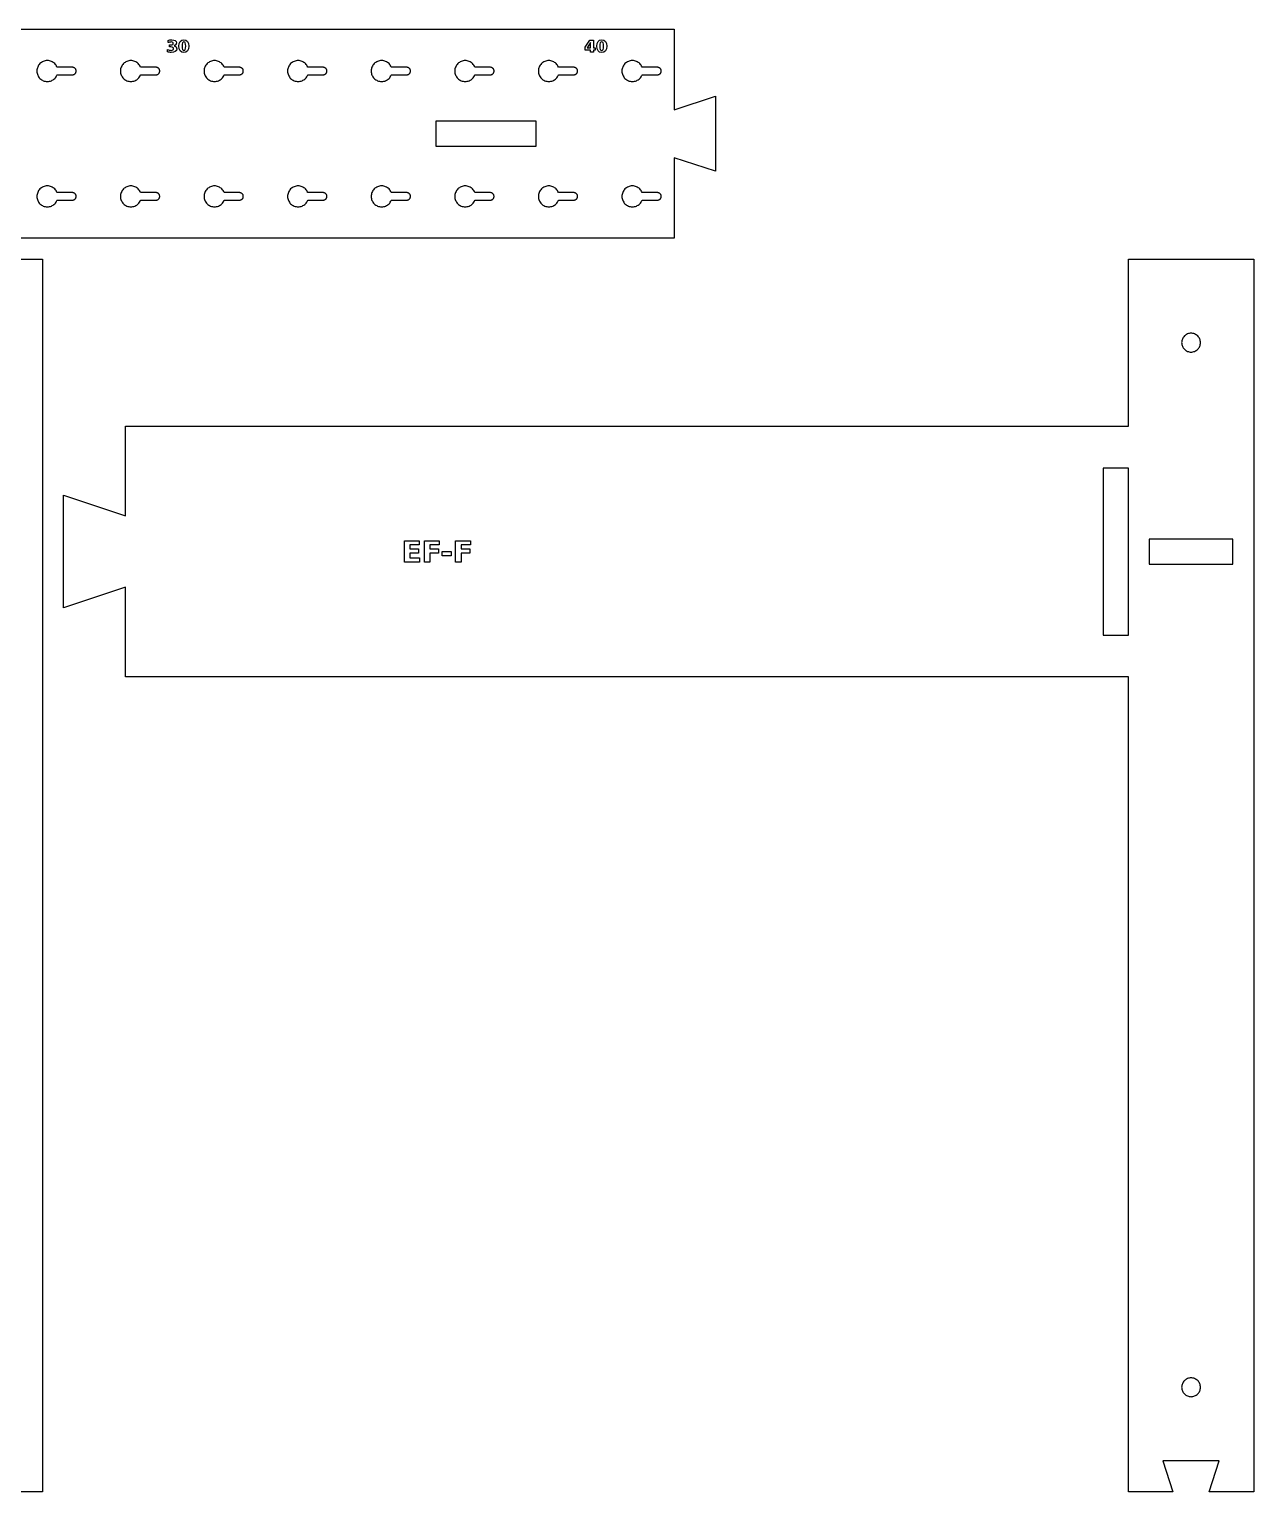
# Model space of a CAD drawing. Header units: millimetres. Extents: x 12 to 587, y 12 to 362.
# Drawn here: x 294.2 to 587.2, y 12.5 to 362.5 of the extents above; entities that cross this region are included whole.
import ezdxf

# ---------------------------------------------------------------- set-up
doc = ezdxf.new("R2010")
doc.units = ezdxf.units.MM
doc.layers.add('CUT', color=1, linetype='Continuous')
doc.layers.add('ENGRAVE', color=5, linetype='Continuous')

msp = doc.modelspace()

# ---------------------------------------------------------------- linework, layer by layer
at = {"layer": 'CUT', "color": 1}
for points in [[(18.5, 362.5), (448.5, 362.5), (448.5, 343.24), (458.4, 346.5), (458.4, 328.5), (448.5, 331.76), (448.5, 312.5), (18.5, 312.5), (18.5, 317.5), (12.5, 317.5), (12.5, 357.5), (18.5, 357.5)], [(300.43, 350.91), (300.58, 351.11), (300.7, 351.32), (300.81, 351.54), (300.83, 351.6), (304.5, 351.6), (304.59, 351.6), (304.68, 351.62), (304.76, 351.64), (304.84, 351.67), (304.92, 351.71), (305, 351.75), (305.07, 351.8), (305.14, 351.86), (305.2, 351.93), (305.25, 352), (305.29, 352.08), (305.33, 352.16), (305.36, 352.24), (305.38, 352.32), (305.4, 352.41), (305.4, 352.5), (305.4, 352.59), (305.38, 352.68), (305.36, 352.76), (305.33, 352.84), (305.29, 352.92), (305.25, 353), (305.2, 353.07), (305.14, 353.14), (305.07, 353.2), (305, 353.25), (304.92, 353.29), (304.84, 353.33), (304.76, 353.36), (304.68, 353.38), (304.59, 353.4), (304.5, 353.4), (300.83, 353.4), (300.81, 353.46), (300.7, 353.68), (300.58, 353.89), (300.43, 354.09), (300.27, 354.27), (300.09, 354.43), (299.89, 354.58), (299.68, 354.7), (299.46, 354.81), (299.23, 354.89), (298.99, 354.95), (298.75, 354.99), (298.5, 355), (298.25, 354.99), (298.01, 354.95), (297.77, 354.89), (297.54, 354.81), (297.32, 354.7), (297.11, 354.58), (296.91, 354.43), (296.73, 354.27), (296.57, 354.09), (296.42, 353.89), (296.3, 353.68), (296.19, 353.46), (296.11, 353.23), (296.05, 352.99), (296.01, 352.75), (296, 352.5), (296.01, 352.25), (296.05, 352.01), (296.11, 351.77), (296.19, 351.54), (296.3, 351.32), (296.42, 351.11), (296.57, 350.91), (296.73, 350.73), (296.91, 350.57), (297.11, 350.42), (297.32, 350.3), (297.54, 350.19), (297.77, 350.11), (298.01, 350.05), (298.25, 350.01), (298.5, 350), (298.75, 350.01), (298.99, 350.05), (299.23, 350.11), (299.46, 350.19), (299.68, 350.3), (299.89, 350.42), (300.09, 350.57), (300.27, 350.73)], [(320.27, 350.73), (320.43, 350.91), (320.58, 351.11), (320.7, 351.32), (320.81, 351.54), (320.83, 351.6), (324.5, 351.6), (324.59, 351.6), (324.68, 351.62), (324.76, 351.64), (324.84, 351.67), (324.92, 351.71), (325, 351.75), (325.07, 351.8), (325.14, 351.86), (325.2, 351.93), (325.25, 352), (325.29, 352.08), (325.33, 352.16), (325.36, 352.24), (325.38, 352.32), (325.4, 352.41), (325.4, 352.5), (325.4, 352.59), (325.38, 352.68), (325.36, 352.76), (325.33, 352.84), (325.29, 352.92), (325.25, 353), (325.2, 353.07), (325.14, 353.14), (325.07, 353.2), (325, 353.25), (324.92, 353.29), (324.84, 353.33), (324.76, 353.36), (324.68, 353.38), (324.59, 353.4), (324.5, 353.4), (320.83, 353.4), (320.81, 353.46), (320.7, 353.68), (320.58, 353.89), (320.43, 354.09), (320.27, 354.27), (320.09, 354.43), (319.89, 354.58), (319.68, 354.7), (319.46, 354.81), (319.23, 354.89), (318.99, 354.95), (318.75, 354.99), (318.5, 355), (318.25, 354.99), (318.01, 354.95), (317.77, 354.89), (317.54, 354.81), (317.32, 354.7), (317.11, 354.58), (316.91, 354.43), (316.73, 354.27), (316.57, 354.09), (316.42, 353.89), (316.3, 353.68), (316.19, 353.46), (316.11, 353.23), (316.05, 352.99), (316.01, 352.75), (316, 352.5), (316.01, 352.25), (316.05, 352.01), (316.11, 351.77), (316.19, 351.54), (316.3, 351.32), (316.42, 351.11), (316.57, 350.91), (316.73, 350.73), (316.91, 350.57), (317.11, 350.42), (317.32, 350.3), (317.54, 350.19), (317.77, 350.11), (318.01, 350.05), (318.25, 350.01), (318.5, 350), (318.75, 350.01), (318.99, 350.05), (319.23, 350.11), (319.46, 350.19), (319.68, 350.3), (319.89, 350.42), (320.09, 350.57)], [(340.43, 350.91), (340.58, 351.11), (340.7, 351.32), (340.81, 351.54), (340.83, 351.6), (344.5, 351.6), (344.59, 351.6), (344.68, 351.62), (344.76, 351.64), (344.84, 351.67), (344.92, 351.71), (345, 351.75), (345.07, 351.8), (345.14, 351.86), (345.2, 351.93), (345.25, 352), (345.29, 352.08), (345.33, 352.16), (345.36, 352.24), (345.38, 352.32), (345.4, 352.41), (345.4, 352.5), (345.4, 352.59), (345.38, 352.68), (345.36, 352.76), (345.33, 352.84), (345.29, 352.92), (345.25, 353), (345.2, 353.07), (345.14, 353.14), (345.07, 353.2), (345, 353.25), (344.92, 353.29), (344.84, 353.33), (344.76, 353.36), (344.68, 353.38), (344.59, 353.4), (344.5, 353.4), (340.83, 353.4), (340.81, 353.46), (340.7, 353.68), (340.58, 353.89), (340.43, 354.09), (340.27, 354.27), (340.09, 354.43), (339.89, 354.58), (339.68, 354.7), (339.46, 354.81), (339.23, 354.89), (338.99, 354.95), (338.75, 354.99), (338.5, 355), (338.25, 354.99), (338.01, 354.95), (337.77, 354.89), (337.54, 354.81), (337.32, 354.7), (337.11, 354.58), (336.91, 354.43), (336.73, 354.27), (336.57, 354.09), (336.42, 353.89), (336.3, 353.68), (336.19, 353.46), (336.11, 353.23), (336.05, 352.99), (336.01, 352.75), (336, 352.5), (336.01, 352.25), (336.05, 352.01), (336.11, 351.77), (336.19, 351.54), (336.3, 351.32), (336.42, 351.11), (336.57, 350.91), (336.73, 350.73), (336.91, 350.57), (337.11, 350.42), (337.32, 350.3), (337.54, 350.19), (337.77, 350.11), (338.01, 350.05), (338.25, 350.01), (338.5, 350), (338.75, 350.01), (338.99, 350.05), (339.23, 350.11), (339.46, 350.19), (339.68, 350.3), (339.89, 350.42), (340.09, 350.57), (340.27, 350.73)], [(360.27, 350.73), (360.43, 350.91), (360.58, 351.11), (360.7, 351.32), (360.81, 351.54), (360.83, 351.6), (364.5, 351.6), (364.59, 351.6), (364.68, 351.62), (364.76, 351.64), (364.84, 351.67), (364.92, 351.71), (365, 351.75), (365.07, 351.8), (365.14, 351.86), (365.2, 351.93), (365.25, 352), (365.29, 352.08), (365.33, 352.16), (365.36, 352.24), (365.38, 352.32), (365.4, 352.41), (365.4, 352.5), (365.4, 352.59), (365.38, 352.68), (365.36, 352.76), (365.33, 352.84), (365.29, 352.92), (365.25, 353), (365.2, 353.07), (365.14, 353.14), (365.07, 353.2), (365, 353.25), (364.92, 353.29), (364.84, 353.33), (364.76, 353.36), (364.68, 353.38), (364.59, 353.4), (364.5, 353.4), (360.83, 353.4), (360.81, 353.46), (360.7, 353.68), (360.58, 353.89), (360.43, 354.09), (360.27, 354.27), (360.09, 354.43), (359.89, 354.58), (359.68, 354.7), (359.46, 354.81), (359.23, 354.89), (358.99, 354.95), (358.75, 354.99), (358.5, 355), (358.25, 354.99), (358.01, 354.95), (357.77, 354.89), (357.54, 354.81), (357.32, 354.7), (357.11, 354.58), (356.91, 354.43), (356.73, 354.27), (356.57, 354.09), (356.42, 353.89), (356.3, 353.68), (356.19, 353.46), (356.11, 353.23), (356.05, 352.99), (356.01, 352.75), (356, 352.5), (356.01, 352.25), (356.05, 352.01), (356.11, 351.77), (356.19, 351.54), (356.3, 351.32), (356.42, 351.11), (356.57, 350.91), (356.73, 350.73), (356.91, 350.57), (357.11, 350.42), (357.32, 350.3), (357.54, 350.19), (357.77, 350.11), (358.01, 350.05), (358.25, 350.01), (358.5, 350), (358.75, 350.01), (358.99, 350.05), (359.23, 350.11), (359.46, 350.19), (359.68, 350.3), (359.89, 350.42), (360.09, 350.57)], [(380.27, 350.73), (380.43, 350.91), (380.58, 351.11), (380.7, 351.32), (380.81, 351.54), (380.83, 351.6), (384.5, 351.6), (384.59, 351.6), (384.68, 351.62), (384.76, 351.64), (384.84, 351.67), (384.92, 351.71), (385, 351.75), (385.07, 351.8), (385.14, 351.86), (385.2, 351.93), (385.25, 352), (385.29, 352.08), (385.33, 352.16), (385.36, 352.24), (385.38, 352.32), (385.4, 352.41), (385.4, 352.5), (385.4, 352.59), (385.38, 352.68), (385.36, 352.76), (385.33, 352.84), (385.29, 352.92), (385.25, 353), (385.2, 353.07), (385.14, 353.14), (385.07, 353.2), (385, 353.25), (384.92, 353.29), (384.84, 353.33), (384.76, 353.36), (384.68, 353.38), (384.59, 353.4), (384.5, 353.4), (380.83, 353.4), (380.81, 353.46), (380.7, 353.68), (380.58, 353.89), (380.43, 354.09), (380.27, 354.27), (380.09, 354.43), (379.89, 354.58), (379.68, 354.7), (379.46, 354.81), (379.23, 354.89), (378.99, 354.95), (378.75, 354.99), (378.5, 355), (378.25, 354.99), (378.01, 354.95), (377.77, 354.89), (377.54, 354.81), (377.32, 354.7), (377.11, 354.58), (376.91, 354.43), (376.73, 354.27), (376.57, 354.09), (376.42, 353.89), (376.3, 353.68), (376.19, 353.46), (376.11, 353.23), (376.05, 352.99), (376.01, 352.75), (376, 352.5), (376.01, 352.25), (376.05, 352.01), (376.11, 351.77), (376.19, 351.54), (376.3, 351.32), (376.42, 351.11), (376.57, 350.91), (376.73, 350.73), (376.91, 350.57), (377.11, 350.42), (377.32, 350.3), (377.54, 350.19), (377.77, 350.11), (378.01, 350.05), (378.25, 350.01), (378.5, 350), (378.75, 350.01), (378.99, 350.05), (379.23, 350.11), (379.46, 350.19), (379.68, 350.3), (379.89, 350.42), (380.09, 350.57)], [(400.43, 350.91), (400.58, 351.11), (400.7, 351.32), (400.81, 351.54), (400.83, 351.6), (404.5, 351.6), (404.59, 351.6), (404.68, 351.62), (404.76, 351.64), (404.84, 351.67), (404.92, 351.71), (405, 351.75), (405.07, 351.8), (405.14, 351.86), (405.2, 351.93), (405.25, 352), (405.29, 352.08), (405.33, 352.16), (405.36, 352.24), (405.38, 352.32), (405.4, 352.41), (405.4, 352.5), (405.4, 352.59), (405.38, 352.68), (405.36, 352.76), (405.33, 352.84), (405.29, 352.92), (405.25, 353), (405.2, 353.07), (405.14, 353.14), (405.07, 353.2), (405, 353.25), (404.92, 353.29), (404.84, 353.33), (404.76, 353.36), (404.68, 353.38), (404.59, 353.4), (404.5, 353.4), (400.83, 353.4), (400.81, 353.46), (400.7, 353.68), (400.58, 353.89), (400.43, 354.09), (400.27, 354.27), (400.09, 354.43), (399.89, 354.58), (399.68, 354.7), (399.46, 354.81), (399.23, 354.89), (398.99, 354.95), (398.75, 354.99), (398.5, 355), (398.25, 354.99), (398.01, 354.95), (397.77, 354.89), (397.54, 354.81), (397.32, 354.7), (397.11, 354.58), (396.91, 354.43), (396.73, 354.27), (396.57, 354.09), (396.42, 353.89), (396.3, 353.68), (396.19, 353.46), (396.11, 353.23), (396.05, 352.99), (396.01, 352.75), (396, 352.5), (396.01, 352.25), (396.05, 352.01), (396.11, 351.77), (396.19, 351.54), (396.3, 351.32), (396.42, 351.11), (396.57, 350.91), (396.73, 350.73), (396.91, 350.57), (397.11, 350.42), (397.32, 350.3), (397.54, 350.19), (397.77, 350.11), (398.01, 350.05), (398.25, 350.01), (398.5, 350), (398.75, 350.01), (398.99, 350.05), (399.23, 350.11), (399.46, 350.19), (399.68, 350.3), (399.89, 350.42), (400.09, 350.57), (400.27, 350.73)], [(420.43, 350.91), (420.58, 351.11), (420.7, 351.32), (420.81, 351.54), (420.83, 351.6), (424.5, 351.6), (424.59, 351.6), (424.68, 351.62), (424.76, 351.64), (424.84, 351.67), (424.92, 351.71), (425, 351.75), (425.07, 351.8), (425.14, 351.86), (425.2, 351.93), (425.25, 352), (425.29, 352.08), (425.33, 352.16), (425.36, 352.24), (425.38, 352.32), (425.4, 352.41), (425.4, 352.5), (425.4, 352.59), (425.38, 352.68), (425.36, 352.76), (425.33, 352.84), (425.29, 352.92), (425.25, 353), (425.2, 353.07), (425.14, 353.14), (425.07, 353.2), (425, 353.25), (424.92, 353.29), (424.84, 353.33), (424.76, 353.36), (424.68, 353.38), (424.59, 353.4), (424.5, 353.4), (420.83, 353.4), (420.81, 353.46), (420.7, 353.68), (420.58, 353.89), (420.43, 354.09), (420.27, 354.27), (420.09, 354.43), (419.89, 354.58), (419.68, 354.7), (419.46, 354.81), (419.23, 354.89), (418.99, 354.95), (418.75, 354.99), (418.5, 355), (418.25, 354.99), (418.01, 354.95), (417.77, 354.89), (417.54, 354.81), (417.32, 354.7), (417.11, 354.58), (416.91, 354.43), (416.73, 354.27), (416.57, 354.09), (416.42, 353.89), (416.3, 353.68), (416.19, 353.46), (416.11, 353.23), (416.05, 352.99), (416.01, 352.75), (416, 352.5), (416.01, 352.25), (416.05, 352.01), (416.11, 351.77), (416.19, 351.54), (416.3, 351.32), (416.42, 351.11), (416.57, 350.91), (416.73, 350.73), (416.91, 350.57), (417.11, 350.42), (417.32, 350.3), (417.54, 350.19), (417.77, 350.11), (418.01, 350.05), (418.25, 350.01), (418.5, 350), (418.75, 350.01), (418.99, 350.05), (419.23, 350.11), (419.46, 350.19), (419.68, 350.3), (419.89, 350.42), (420.09, 350.57), (420.27, 350.73)], [(440.43, 350.91), (440.58, 351.11), (440.7, 351.32), (440.81, 351.54), (440.83, 351.6), (444.5, 351.6), (444.59, 351.6), (444.68, 351.62), (444.76, 351.64), (444.84, 351.67), (444.92, 351.71), (445, 351.75), (445.07, 351.8), (445.14, 351.86), (445.2, 351.93), (445.25, 352), (445.29, 352.08), (445.33, 352.16), (445.36, 352.24), (445.38, 352.32), (445.4, 352.41), (445.4, 352.5), (445.4, 352.59), (445.38, 352.68), (445.36, 352.76), (445.33, 352.84), (445.29, 352.92), (445.25, 353), (445.2, 353.07), (445.14, 353.14), (445.07, 353.2), (445, 353.25), (444.92, 353.29), (444.84, 353.33), (444.76, 353.36), (444.68, 353.38), (444.59, 353.4), (444.5, 353.4), (440.83, 353.4), (440.81, 353.46), (440.7, 353.68), (440.58, 353.89), (440.43, 354.09), (440.27, 354.27), (440.09, 354.43), (439.89, 354.58), (439.68, 354.7), (439.46, 354.81), (439.23, 354.89), (438.99, 354.95), (438.75, 354.99), (438.5, 355), (438.25, 354.99), (438.01, 354.95), (437.77, 354.89), (437.54, 354.81), (437.32, 354.7), (437.11, 354.58), (436.91, 354.43), (436.73, 354.27), (436.57, 354.09), (436.42, 353.89), (436.3, 353.68), (436.19, 353.46), (436.11, 353.23), (436.05, 352.99), (436.01, 352.75), (436, 352.5), (436.01, 352.25), (436.05, 352.01), (436.11, 351.77), (436.19, 351.54), (436.3, 351.32), (436.42, 351.11), (436.57, 350.91), (436.73, 350.73), (436.91, 350.57), (437.11, 350.42), (437.32, 350.3), (437.54, 350.19), (437.77, 350.11), (438.01, 350.05), (438.25, 350.01), (438.5, 350), (438.75, 350.01), (438.99, 350.05), (439.23, 350.11), (439.46, 350.19), (439.68, 350.3), (439.89, 350.42), (440.09, 350.57), (440.27, 350.73)], [(415.5, 340.5), (391.5, 340.5), (391.5, 334.5), (415.5, 334.5)], [(300.43, 320.91), (300.58, 321.11), (300.7, 321.32), (300.81, 321.54), (300.83, 321.6), (304.5, 321.6), (304.59, 321.6), (304.68, 321.62), (304.76, 321.64), (304.84, 321.67), (304.92, 321.71), (305, 321.75), (305.07, 321.8), (305.14, 321.86), (305.2, 321.93), (305.25, 322), (305.29, 322.08), (305.33, 322.16), (305.36, 322.24), (305.38, 322.32), (305.4, 322.41), (305.4, 322.5), (305.4, 322.59), (305.38, 322.68), (305.36, 322.76), (305.33, 322.84), (305.29, 322.92), (305.25, 323), (305.2, 323.07), (305.14, 323.14), (305.07, 323.2), (305, 323.25), (304.92, 323.29), (304.84, 323.33), (304.76, 323.36), (304.68, 323.38), (304.59, 323.4), (304.5, 323.4), (300.83, 323.4), (300.81, 323.46), (300.7, 323.68), (300.58, 323.89), (300.43, 324.09), (300.27, 324.27), (300.09, 324.43), (299.89, 324.58), (299.68, 324.7), (299.46, 324.81), (299.23, 324.89), (298.99, 324.95), (298.75, 324.99), (298.5, 325), (298.25, 324.99), (298.01, 324.95), (297.77, 324.89), (297.54, 324.81), (297.32, 324.7), (297.11, 324.58), (296.91, 324.43), (296.73, 324.27), (296.57, 324.09), (296.42, 323.89), (296.3, 323.68), (296.19, 323.46), (296.11, 323.23), (296.05, 322.99), (296.01, 322.75), (296, 322.5), (296.01, 322.25), (296.05, 322.01), (296.11, 321.77), (296.19, 321.54), (296.3, 321.32), (296.42, 321.11), (296.57, 320.91), (296.73, 320.73), (296.91, 320.57), (297.11, 320.42), (297.32, 320.3), (297.54, 320.19), (297.77, 320.11), (298.01, 320.05), (298.25, 320.01), (298.5, 320), (298.75, 320.01), (298.99, 320.05), (299.23, 320.11), (299.46, 320.19), (299.68, 320.3), (299.89, 320.42), (300.09, 320.57), (300.27, 320.73)], [(320.27, 320.73), (320.43, 320.91), (320.58, 321.11), (320.7, 321.32), (320.81, 321.54), (320.83, 321.6), (324.5, 321.6), (324.59, 321.6), (324.68, 321.62), (324.76, 321.64), (324.84, 321.67), (324.92, 321.71), (325, 321.75), (325.07, 321.8), (325.14, 321.86), (325.2, 321.93), (325.25, 322), (325.29, 322.08), (325.33, 322.16), (325.36, 322.24), (325.38, 322.32), (325.4, 322.41), (325.4, 322.5), (325.4, 322.59), (325.38, 322.68), (325.36, 322.76), (325.33, 322.84), (325.29, 322.92), (325.25, 323), (325.2, 323.07), (325.14, 323.14), (325.07, 323.2), (325, 323.25), (324.92, 323.29), (324.84, 323.33), (324.76, 323.36), (324.68, 323.38), (324.59, 323.4), (324.5, 323.4), (320.83, 323.4), (320.81, 323.46), (320.7, 323.68), (320.58, 323.89), (320.43, 324.09), (320.27, 324.27), (320.09, 324.43), (319.89, 324.58), (319.68, 324.7), (319.46, 324.81), (319.23, 324.89), (318.99, 324.95), (318.75, 324.99), (318.5, 325), (318.25, 324.99), (318.01, 324.95), (317.77, 324.89), (317.54, 324.81), (317.32, 324.7), (317.11, 324.58), (316.91, 324.43), (316.73, 324.27), (316.57, 324.09), (316.42, 323.89), (316.3, 323.68), (316.19, 323.46), (316.11, 323.23), (316.05, 322.99), (316.01, 322.75), (316, 322.5), (316.01, 322.25), (316.05, 322.01), (316.11, 321.77), (316.19, 321.54), (316.3, 321.32), (316.42, 321.11), (316.57, 320.91), (316.73, 320.73), (316.91, 320.57), (317.11, 320.42), (317.32, 320.3), (317.54, 320.19), (317.77, 320.11), (318.01, 320.05), (318.25, 320.01), (318.5, 320), (318.75, 320.01), (318.99, 320.05), (319.23, 320.11), (319.46, 320.19), (319.68, 320.3), (319.89, 320.42), (320.09, 320.57)], [(340.43, 320.91), (340.58, 321.11), (340.7, 321.32), (340.81, 321.54), (340.83, 321.6), (344.5, 321.6), (344.59, 321.6), (344.68, 321.62), (344.76, 321.64), (344.84, 321.67), (344.92, 321.71), (345, 321.75), (345.07, 321.8), (345.14, 321.86), (345.2, 321.93), (345.25, 322), (345.29, 322.08), (345.33, 322.16), (345.36, 322.24), (345.38, 322.32), (345.4, 322.41), (345.4, 322.5), (345.4, 322.59), (345.38, 322.68), (345.36, 322.76), (345.33, 322.84), (345.29, 322.92), (345.25, 323), (345.2, 323.07), (345.14, 323.14), (345.07, 323.2), (345, 323.25), (344.92, 323.29), (344.84, 323.33), (344.76, 323.36), (344.68, 323.38), (344.59, 323.4), (344.5, 323.4), (340.83, 323.4), (340.81, 323.46), (340.7, 323.68), (340.58, 323.89), (340.43, 324.09), (340.27, 324.27), (340.09, 324.43), (339.89, 324.58), (339.68, 324.7), (339.46, 324.81), (339.23, 324.89), (338.99, 324.95), (338.75, 324.99), (338.5, 325), (338.25, 324.99), (338.01, 324.95), (337.77, 324.89), (337.54, 324.81), (337.32, 324.7), (337.11, 324.58), (336.91, 324.43), (336.73, 324.27), (336.57, 324.09), (336.42, 323.89), (336.3, 323.68), (336.19, 323.46), (336.11, 323.23), (336.05, 322.99), (336.01, 322.75), (336, 322.5), (336.01, 322.25), (336.05, 322.01), (336.11, 321.77), (336.19, 321.54), (336.3, 321.32), (336.42, 321.11), (336.57, 320.91), (336.73, 320.73), (336.91, 320.57), (337.11, 320.42), (337.32, 320.3), (337.54, 320.19), (337.77, 320.11), (338.01, 320.05), (338.25, 320.01), (338.5, 320), (338.75, 320.01), (338.99, 320.05), (339.23, 320.11), (339.46, 320.19), (339.68, 320.3), (339.89, 320.42), (340.09, 320.57), (340.27, 320.73)], [(360.27, 320.73), (360.43, 320.91), (360.58, 321.11), (360.7, 321.32), (360.81, 321.54), (360.83, 321.6), (364.5, 321.6), (364.59, 321.6), (364.68, 321.62), (364.76, 321.64), (364.84, 321.67), (364.92, 321.71), (365, 321.75), (365.07, 321.8), (365.14, 321.86), (365.2, 321.93), (365.25, 322), (365.29, 322.08), (365.33, 322.16), (365.36, 322.24), (365.38, 322.32), (365.4, 322.41), (365.4, 322.5), (365.4, 322.59), (365.38, 322.68), (365.36, 322.76), (365.33, 322.84), (365.29, 322.92), (365.25, 323), (365.2, 323.07), (365.14, 323.14), (365.07, 323.2), (365, 323.25), (364.92, 323.29), (364.84, 323.33), (364.76, 323.36), (364.68, 323.38), (364.59, 323.4), (364.5, 323.4), (360.83, 323.4), (360.81, 323.46), (360.7, 323.68), (360.58, 323.89), (360.43, 324.09), (360.27, 324.27), (360.09, 324.43), (359.89, 324.58), (359.68, 324.7), (359.46, 324.81), (359.23, 324.89), (358.99, 324.95), (358.75, 324.99), (358.5, 325), (358.25, 324.99), (358.01, 324.95), (357.77, 324.89), (357.54, 324.81), (357.32, 324.7), (357.11, 324.58), (356.91, 324.43), (356.73, 324.27), (356.57, 324.09), (356.42, 323.89), (356.3, 323.68), (356.19, 323.46), (356.11, 323.23), (356.05, 322.99), (356.01, 322.75), (356, 322.5), (356.01, 322.25), (356.05, 322.01), (356.11, 321.77), (356.19, 321.54), (356.3, 321.32), (356.42, 321.11), (356.57, 320.91), (356.73, 320.73), (356.91, 320.57), (357.11, 320.42), (357.32, 320.3), (357.54, 320.19), (357.77, 320.11), (358.01, 320.05), (358.25, 320.01), (358.5, 320), (358.75, 320.01), (358.99, 320.05), (359.23, 320.11), (359.46, 320.19), (359.68, 320.3), (359.89, 320.42), (360.09, 320.57)], [(380.43, 320.91), (380.58, 321.11), (380.7, 321.32), (380.81, 321.54), (380.83, 321.6), (384.5, 321.6), (384.59, 321.6), (384.68, 321.62), (384.76, 321.64), (384.84, 321.67), (384.92, 321.71), (385, 321.75), (385.07, 321.8), (385.14, 321.86), (385.2, 321.93), (385.25, 322), (385.29, 322.08), (385.33, 322.16), (385.36, 322.24), (385.38, 322.32), (385.4, 322.41), (385.4, 322.5), (385.4, 322.59), (385.38, 322.68), (385.36, 322.76), (385.33, 322.84), (385.29, 322.92), (385.25, 323), (385.2, 323.07), (385.14, 323.14), (385.07, 323.2), (385, 323.25), (384.92, 323.29), (384.84, 323.33), (384.76, 323.36), (384.68, 323.38), (384.59, 323.4), (384.5, 323.4), (380.83, 323.4), (380.81, 323.46), (380.7, 323.68), (380.58, 323.89), (380.43, 324.09), (380.27, 324.27), (380.09, 324.43), (379.89, 324.58), (379.68, 324.7), (379.46, 324.81), (379.23, 324.89), (378.99, 324.95), (378.75, 324.99), (378.5, 325), (378.25, 324.99), (378.01, 324.95), (377.77, 324.89), (377.54, 324.81), (377.32, 324.7), (377.11, 324.58), (376.91, 324.43), (376.73, 324.27), (376.57, 324.09), (376.42, 323.89), (376.3, 323.68), (376.19, 323.46), (376.11, 323.23), (376.05, 322.99), (376.01, 322.75), (376, 322.5), (376.01, 322.25), (376.05, 322.01), (376.11, 321.77), (376.19, 321.54), (376.3, 321.32), (376.42, 321.11), (376.57, 320.91), (376.73, 320.73), (376.91, 320.57), (377.11, 320.42), (377.32, 320.3), (377.54, 320.19), (377.77, 320.11), (378.01, 320.05), (378.25, 320.01), (378.5, 320), (378.75, 320.01), (378.99, 320.05), (379.23, 320.11), (379.46, 320.19), (379.68, 320.3), (379.89, 320.42), (380.09, 320.57), (380.27, 320.73)], [(400.27, 320.73), (400.43, 320.91), (400.58, 321.11), (400.7, 321.32), (400.81, 321.54), (400.83, 321.6), (404.5, 321.6), (404.59, 321.6), (404.68, 321.62), (404.76, 321.64), (404.84, 321.67), (404.92, 321.71), (405, 321.75), (405.07, 321.8), (405.14, 321.86), (405.2, 321.93), (405.25, 322), (405.29, 322.08), (405.33, 322.16), (405.36, 322.24), (405.38, 322.32), (405.4, 322.41), (405.4, 322.5), (405.4, 322.59), (405.38, 322.68), (405.36, 322.76), (405.33, 322.84), (405.29, 322.92), (405.25, 323), (405.2, 323.07), (405.14, 323.14), (405.07, 323.2), (405, 323.25), (404.92, 323.29), (404.84, 323.33), (404.76, 323.36), (404.68, 323.38), (404.59, 323.4), (404.5, 323.4), (400.83, 323.4), (400.81, 323.46), (400.7, 323.68), (400.58, 323.89), (400.43, 324.09), (400.27, 324.27), (400.09, 324.43), (399.89, 324.58), (399.68, 324.7), (399.46, 324.81), (399.23, 324.89), (398.99, 324.95), (398.75, 324.99), (398.5, 325), (398.25, 324.99), (398.01, 324.95), (397.77, 324.89), (397.54, 324.81), (397.32, 324.7), (397.11, 324.58), (396.91, 324.43), (396.73, 324.27), (396.57, 324.09), (396.42, 323.89), (396.3, 323.68), (396.19, 323.46), (396.11, 323.23), (396.05, 322.99), (396.01, 322.75), (396, 322.5), (396.01, 322.25), (396.05, 322.01), (396.11, 321.77), (396.19, 321.54), (396.3, 321.32), (396.42, 321.11), (396.57, 320.91), (396.73, 320.73), (396.91, 320.57), (397.11, 320.42), (397.32, 320.3), (397.54, 320.19), (397.77, 320.11), (398.01, 320.05), (398.25, 320.01), (398.5, 320), (398.75, 320.01), (398.99, 320.05), (399.23, 320.11), (399.46, 320.19), (399.68, 320.3), (399.89, 320.42), (400.09, 320.57)], [(420.27, 320.73), (420.43, 320.91), (420.58, 321.11), (420.7, 321.32), (420.81, 321.54), (420.83, 321.6), (424.5, 321.6), (424.59, 321.6), (424.68, 321.62), (424.76, 321.64), (424.84, 321.67), (424.92, 321.71), (425, 321.75), (425.07, 321.8), (425.14, 321.86), (425.2, 321.93), (425.25, 322), (425.29, 322.08), (425.33, 322.16), (425.36, 322.24), (425.38, 322.32), (425.4, 322.41), (425.4, 322.5), (425.4, 322.59), (425.38, 322.68), (425.36, 322.76), (425.33, 322.84), (425.29, 322.92), (425.25, 323), (425.2, 323.07), (425.14, 323.14), (425.07, 323.2), (425, 323.25), (424.92, 323.29), (424.84, 323.33), (424.76, 323.36), (424.68, 323.38), (424.59, 323.4), (424.5, 323.4), (420.83, 323.4), (420.81, 323.46), (420.7, 323.68), (420.58, 323.89), (420.43, 324.09), (420.27, 324.27), (420.09, 324.43), (419.89, 324.58), (419.68, 324.7), (419.46, 324.81), (419.23, 324.89), (418.99, 324.95), (418.75, 324.99), (418.5, 325), (418.25, 324.99), (418.01, 324.95), (417.77, 324.89), (417.54, 324.81), (417.32, 324.7), (417.11, 324.58), (416.91, 324.43), (416.73, 324.27), (416.57, 324.09), (416.42, 323.89), (416.3, 323.68), (416.19, 323.46), (416.11, 323.23), (416.05, 322.99), (416.01, 322.75), (416, 322.5), (416.01, 322.25), (416.05, 322.01), (416.11, 321.77), (416.19, 321.54), (416.3, 321.32), (416.42, 321.11), (416.57, 320.91), (416.73, 320.73), (416.91, 320.57), (417.11, 320.42), (417.32, 320.3), (417.54, 320.19), (417.77, 320.11), (418.01, 320.05), (418.25, 320.01), (418.5, 320), (418.75, 320.01), (418.99, 320.05), (419.23, 320.11), (419.46, 320.19), (419.68, 320.3), (419.89, 320.42), (420.09, 320.57)], [(440.43, 320.91), (440.58, 321.11), (440.7, 321.32), (440.81, 321.54), (440.83, 321.6), (444.5, 321.6), (444.59, 321.6), (444.68, 321.62), (444.76, 321.64), (444.84, 321.67), (444.92, 321.71), (445, 321.75), (445.07, 321.8), (445.14, 321.86), (445.2, 321.93), (445.25, 322), (445.29, 322.08), (445.33, 322.16), (445.36, 322.24), (445.38, 322.32), (445.4, 322.41), (445.4, 322.5), (445.4, 322.59), (445.38, 322.68), (445.36, 322.76), (445.33, 322.84), (445.29, 322.92), (445.25, 323), (445.2, 323.07), (445.14, 323.14), (445.07, 323.2), (445, 323.25), (444.92, 323.29), (444.84, 323.33), (444.76, 323.36), (444.68, 323.38), (444.59, 323.4), (444.5, 323.4), (440.83, 323.4), (440.81, 323.46), (440.7, 323.68), (440.58, 323.89), (440.43, 324.09), (440.27, 324.27), (440.09, 324.43), (439.89, 324.58), (439.68, 324.7), (439.46, 324.81), (439.23, 324.89), (438.99, 324.95), (438.75, 324.99), (438.5, 325), (438.25, 324.99), (438.01, 324.95), (437.77, 324.89), (437.54, 324.81), (437.32, 324.7), (437.11, 324.58), (436.91, 324.43), (436.73, 324.27), (436.57, 324.09), (436.42, 323.89), (436.3, 323.68), (436.19, 323.46), (436.11, 323.23), (436.05, 322.99), (436.01, 322.75), (436, 322.5), (436.01, 322.25), (436.05, 322.01), (436.11, 321.77), (436.19, 321.54), (436.3, 321.32), (436.42, 321.11), (436.57, 320.91), (436.73, 320.73), (436.91, 320.57), (437.11, 320.42), (437.32, 320.3), (437.54, 320.19), (437.77, 320.11), (438.01, 320.05), (438.25, 320.01), (438.5, 320), (438.75, 320.01), (438.99, 320.05), (439.23, 320.11), (439.46, 320.19), (439.68, 320.3), (439.89, 320.42), (440.09, 320.57), (440.27, 320.73)], [(27.35, 207.5), (27.35, 228.96), (12.5, 224), (12.5, 251), (27.35, 246.04), (27.35, 267.5), (267.35, 267.5), (267.35, 307.5), (297.35, 307.5), (297.35, 267.5), (297.35, 207.5), (297.35, 12.5), (286.7, 12.5), (289.1, 19.93), (275.6, 19.93), (278, 12.5), (267.35, 12.5), (267.35, 207.5)], [(317.2, 207.5), (317.2, 228.96), (302.35, 224), (302.35, 251), (317.2, 246.04), (317.2, 267.5), (557.2, 267.5), (557.2, 307.5), (587.2, 307.5), (587.2, 267.5), (587.2, 207.5), (587.2, 12.5), (576.55, 12.5), (578.95, 19.93), (565.45, 19.93), (567.85, 12.5), (557.2, 12.5), (557.2, 207.5)], [(571.14, 289.48), (570.95, 289.37), (570.77, 289.24), (570.61, 289.09), (570.46, 288.93), (570.33, 288.75), (570.22, 288.56), (570.12, 288.36), (570.05, 288.15), (569.99, 287.94), (569.96, 287.72), (569.95, 287.5), (569.96, 287.28), (569.99, 287.06), (570.05, 286.85), (570.12, 286.64), (570.22, 286.44), (570.33, 286.25), (570.46, 286.07), (570.61, 285.91), (570.77, 285.76), (570.95, 285.63), (571.14, 285.52), (571.34, 285.42), (571.55, 285.35), (571.76, 285.29), (571.98, 285.26), (572.2, 285.25), (572.42, 285.26), (572.64, 285.29), (572.85, 285.35), (573.06, 285.42), (573.26, 285.52), (573.45, 285.63), (573.63, 285.76), (573.79, 285.91), (573.94, 286.07), (574.07, 286.25), (574.18, 286.44), (574.28, 286.64), (574.35, 286.85), (574.41, 287.06), (574.44, 287.28), (574.45, 287.5), (574.44, 287.72), (574.41, 287.94), (574.35, 288.15), (574.28, 288.36), (574.18, 288.56), (574.07, 288.75), (573.94, 288.93), (573.79, 289.09), (573.63, 289.24), (573.45, 289.37), (573.26, 289.48), (573.06, 289.58), (572.85, 289.65), (572.64, 289.71), (572.42, 289.74), (572.2, 289.75), (571.98, 289.74), (571.76, 289.71), (571.55, 289.65), (571.34, 289.58)], [(551.2, 257.5), (551.2, 217.5), (557.2, 217.5), (557.2, 257.5)], [(562.2, 240.5), (562.2, 234.5), (582.2, 234.5), (582.2, 240.5)], [(571.14, 39.48), (570.95, 39.37), (570.77, 39.24), (570.61, 39.09), (570.46, 38.93), (570.33, 38.75), (570.22, 38.56), (570.12, 38.36), (570.05, 38.15), (569.99, 37.94), (569.96, 37.72), (569.95, 37.5), (569.96, 37.28), (569.99, 37.06), (570.05, 36.85), (570.12, 36.64), (570.22, 36.44), (570.33, 36.25), (570.46, 36.07), (570.61, 35.91), (570.77, 35.76), (570.95, 35.63), (571.14, 35.52), (571.34, 35.42), (571.55, 35.35), (571.76, 35.29), (571.98, 35.26), (572.2, 35.25), (572.42, 35.26), (572.64, 35.29), (572.85, 35.35), (573.06, 35.42), (573.26, 35.52), (573.45, 35.63), (573.63, 35.76), (573.79, 35.91), (573.94, 36.07), (574.07, 36.25), (574.18, 36.44), (574.28, 36.64), (574.35, 36.85), (574.41, 37.06), (574.44, 37.28), (574.45, 37.5), (574.44, 37.72), (574.41, 37.94), (574.35, 38.15), (574.28, 38.36), (574.18, 38.56), (574.07, 38.75), (573.94, 38.93), (573.79, 39.09), (573.63, 39.24), (573.45, 39.37), (573.26, 39.48), (573.06, 39.58), (572.85, 39.65), (572.64, 39.71), (572.42, 39.74), (572.2, 39.75), (571.98, 39.74), (571.76, 39.71), (571.55, 39.65), (571.34, 39.58)]]:
    msp.add_lwpolyline(points, close=True, dxfattribs=at)
at = {"layer": 'ENGRAVE', "color": 5}
for points in [[(328.86, 358.57), (329.12, 358.47), (329.31, 358.31), (329.43, 358.09), (329.46, 357.83), (329.38, 357.45), (329.13, 357.17), (328.72, 357), (328.16, 356.94), (327.94, 356.95), (327.71, 356.98), (327.49, 357.02), (327.27, 357.09), (327.27, 357.67), (327.48, 357.58), (327.69, 357.51), (327.89, 357.47), (328.1, 357.45), (328.36, 357.48), (328.55, 357.56), (328.67, 357.68), (328.71, 357.86), (328.67, 358.03), (328.55, 358.16), (328.35, 358.23), (328.07, 358.26), (327.77, 358.26), (327.77, 358.74), (328.08, 358.74), (328.33, 358.77), (328.51, 358.83), (328.61, 358.95), (328.64, 359.1), (328.61, 359.25), (328.51, 359.36), (328.35, 359.43), (328.13, 359.45), (327.95, 359.44), (327.76, 359.41), (327.58, 359.36), (327.39, 359.29), (327.39, 359.84), (327.61, 359.9), (327.83, 359.94), (328.05, 359.96), (328.26, 359.97), (328.76, 359.92), (329.11, 359.78), (329.33, 359.55), (329.4, 359.22), (329.36, 358.99), (329.26, 358.8), (329.09, 358.66)], [(332.38, 358.45), (332.3, 357.81), (332.06, 357.34), (331.68, 357.04), (331.18, 356.94), (330.67, 357.04), (330.29, 357.34), (330.05, 357.81), (329.97, 358.45), (330.05, 359.1), (330.29, 359.57), (330.67, 359.87), (331.18, 359.97), (331.68, 359.87), (332.06, 359.57), (332.3, 359.1)], [(331.62, 358.46), (331.6, 358.93), (331.52, 359.23), (331.38, 359.4), (331.18, 359.45), (330.97, 359.4), (330.83, 359.23), (330.75, 358.93), (330.73, 358.46), (330.75, 357.99), (330.83, 357.68), (330.97, 357.51), (331.18, 357.45), (331.38, 357.51), (331.52, 357.68), (331.6, 357.99)], [(428.35, 359.92), (429.18, 359.92), (429.18, 358.08), (429.6, 358.08), (429.6, 357.53), (429.18, 357.53), (429.18, 357), (428.47, 357), (428.47, 357.53), (427.18, 357.53), (427.18, 358.18)], [(428.47, 359.3), (427.65, 358.08), (428.47, 358.08)], [(432.38, 358.45), (432.3, 357.81), (432.06, 357.34), (431.68, 357.04), (431.18, 356.94), (430.67, 357.04), (430.29, 357.34), (430.05, 357.81), (429.97, 358.45), (430.05, 359.1), (430.29, 359.57), (430.67, 359.87), (431.18, 359.97), (431.68, 359.87), (432.06, 359.57), (432.3, 359.1)], [(431.62, 358.46), (431.6, 358.93), (431.52, 359.23), (431.38, 359.4), (431.18, 359.45), (430.97, 359.4), (430.83, 359.23), (430.75, 358.93), (430.73, 358.46), (430.75, 357.99), (430.83, 357.68), (430.97, 357.51), (431.18, 357.45), (431.38, 357.51), (431.52, 357.68), (431.6, 357.99)], [(383.94, 240.09), (387.49, 240.09), (387.49, 239.1), (385.25, 239.1), (385.25, 238.15), (387.36, 238.15), (387.36, 237.15), (385.25, 237.15), (385.25, 235.98), (387.56, 235.98), (387.56, 234.99), (383.94, 234.99)], [(388.72, 240.09), (392.27, 240.09), (392.27, 239.1), (390.04, 239.1), (390.04, 238.15), (392.14, 238.15), (392.14, 237.15), (390.04, 237.15), (390.04, 234.99), (388.72, 234.99)], [(396.19, 240.09), (399.74, 240.09), (399.74, 239.1), (397.51, 239.1), (397.51, 238.15), (399.61, 238.15), (399.61, 237.15), (397.51, 237.15), (397.51, 234.99), (396.19, 234.99)], [(393.02, 237.5), (395.17, 237.5), (395.17, 236.51), (393.02, 236.51)]]:
    msp.add_lwpolyline(points, close=True, dxfattribs=at)

doc.saveas('drawing.dxf')
